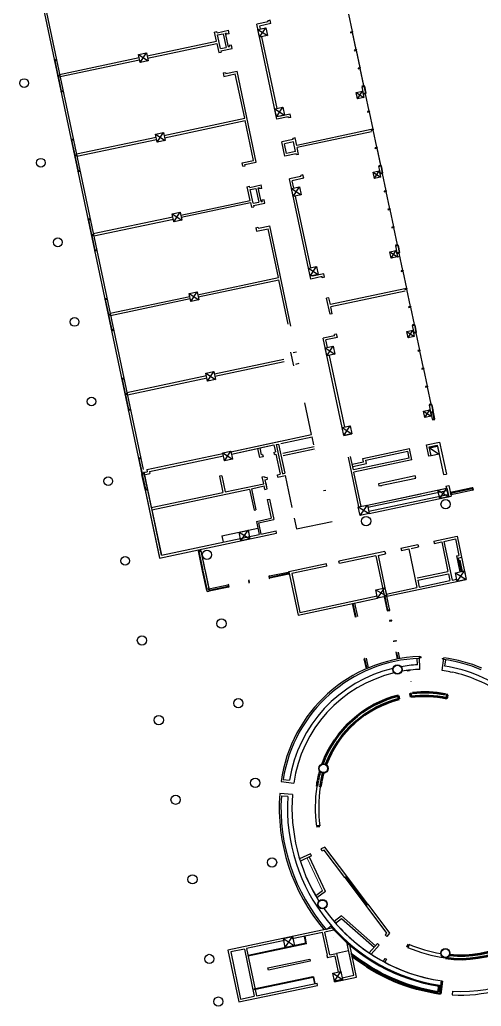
# Model space of a CAD drawing. Header units: millimetres. Extents: x 1316860 to 1485586, y 7456 to 143477.
# Drawn here: x 1321760 to 1361493, y 7456 to 92303 of the extents above; entities that cross this region are included whole.
import ezdxf

# ---------------------------------------------------------------- set-up
doc = ezdxf.new("R2010")
doc.units = ezdxf.units.MM
doc.header["$LTSCALE"] = 1000
doc.layers.get('0').update_dxf_attribs({"linetype": 'CONTINUOUS'})
for name, color, linetype in [('$1$0S-COLS-LINE', 4, 'CONTINUOUS'), ('A-GLAZ', 140, 'CONTINUOUS'), ('A-WALL', 7, 'CONTINUOUS'), ('A—\\M+5C3C5\\M+5B4B0', 135, 'CONTINUOUS'), ('A—\\M+5C7BD\\M+5CCE5', 7, 'CONTINUOUS'), ('E1-RD-1F$0$$1$0S-COLS-LINE', 4, 'CONTINUOUS'), ('E1-RD-1F$0$A-GLAZ', 140, 'CONTINUOUS'), ('E1-RD-1F$0$A-WALL', 7, 'CONTINUOUS'), ('E1-RI-1F$0$A-GLAZ', 140, 'CONTINUOUS'), ('E1-RI-1F$0$A-GLAZ-CWMG', 3, 'CONTINUOUS'), ('E1-RI-1F$0$A-WALL', 7, 'CONTINUOUS'), ('E1-RV-1F$0$$2$A-WALL', 7, 'CONTINUOUS'), ('E1-RV-1F$0$A-WALL', 7, 'CONTINUOUS'), ('E1-RV-1F$0$E-COLS-B1$0$0S-COLS-LINE', 4, 'CONTINUOUS'), ('XRE2$0$0S-COLS-I-P', 8, 'Continuous')]:
    doc.layers.add(name, color=color, linetype=linetype)

msp = doc.modelspace()

# ---------------------------------------------------------------- linework, layer by layer
at = {"layer": '$1$0S-COLS-LINE'}
for centre, radius in [((1354278, 36419, 0), 400), ((1354278, 36419, 0), 365), ((1347901, 27914, 0), 400), ((1347901, 27914, 0), 365), ((1347819, 16230, 0), 400), ((1347819, 16230, 0), 365), ((1358400, 12021, 0), 400), ((1358400, 12021, 0), 365)]:
    msp.add_circle(centre, radius, dxfattribs=at)
at = {"elevation": 0}
for points in [[(1342265, 91475), (1342950, 91620), (1343095, 90935), (1342410, 90790)], [(1331993, 89300), (1332677, 89445), (1332822, 88760), (1332138, 88615)], [(1350725, 86034), (1351263, 86148), (1351377, 85610), (1350839, 85496)], [(1343715, 84626), (1344400, 84771), (1344545, 84087), (1343860, 83942)], [(1333442, 82452), (1334127, 82597), (1334272, 81912), (1333587, 81767)], [(1352175, 79186), (1352713, 79299), (1352827, 78761), (1352289, 78647)], [(1345164, 77778), (1345849, 77923), (1345994, 77238), (1345309, 77093)], [(1334892, 75604), (1335577, 75749), (1335722, 75064), (1335037, 74919)], [(1353625, 72337), (1354163, 72451), (1354277, 71913), (1353739, 71799)], [(1346614, 70930), (1347299, 71075), (1347444, 70390), (1346759, 70245)], [(1336342, 68755), (1337027, 68900), (1337172, 68215), (1336487, 68071)], [(1355074, 65489), (1355612, 65603), (1355726, 65065), (1355188, 64951)], [(1348064, 64082), (1348749, 64227), (1348894, 63542), (1348209, 63397)], [(1337792, 61907), (1338476, 62052), (1338621, 61367), (1337937, 61222)], [(1356524, 58641), (1357062, 58755), (1357176, 58217), (1356638, 58103)], [(1349514, 57233), (1350198, 57378), (1350343, 56694), (1349659, 56549)], [(1339241, 55059), (1339926, 55204), (1340071, 54519), (1339386, 54374)], [(1357040, 55479), (1357725, 55624), (1357870, 54939), (1357185, 54794)], [(1357757, 51849), (1358540, 52015), (1358695, 51281), (1357913, 51115)], [(1350909, 50399), (1351692, 50565), (1351847, 49831), (1351065, 49666)], [(1340637, 48225), (1341420, 48390), (1341575, 47657), (1340792, 47491)], [(1359264, 44732), (1360047, 44897), (1360202, 44164), (1359419, 43998)], [(1352416, 43282), (1353199, 43448), (1353354, 42714), (1352571, 42548)], [(1344456, 13283), (1345239, 13449), (1345405, 12666), (1344622, 12501)], [(1348716, 10301), (1349401, 10446), (1349546, 9761), (1348861, 9616)]]:
    msp.add_lwpolyline(points, close=True, dxfattribs=at)
for centre, radius in [((1322135, 86856, 0), 375), ((1323585, 80007, 0), 375), ((1325035, 73159, 0), 375), ((1326484, 66311, 0), 375), ((1327934, 59463, 0), 375), ((1329384, 52614, 0), 375), ((1358423, 50636, 0), 400), ((1351575, 49186, 0), 400), ((1337879, 46286, 0), 400), ((1330834, 45766, 0), 375), ((1339132, 40368, 0), 400), ((1332283, 38918, 0), 400), ((1354278, 36419, 0), 400), ((1340581, 33519, 0), 400), ((1333733, 32070, 0), 400), ((1347901, 27914, 0), 400), ((1347901, 27914, 0), 365), ((1342031, 26671, 0), 400), ((1335183, 25221, 0), 400), ((1343481, 19823, 0), 400), ((1336632, 18373, 0), 400), ((1347819, 16230, 0), 400), ((1347819, 16230, 0), 365), ((1338082, 11525, 0), 400), ((1358400, 12021, 0), 400), ((1358400, 12021, 0), 365), ((1338859, 7856, 0), 400)]:
    msp.add_circle(centre, radius)
at = {"layer": 'A-GLAZ', "color": 8}
for p, q in [((1356195, 37535, 0), (1356195, 37538, 0)), ((1356195, 37538, 0), (1356304, 37519, 0)), ((1358128, 37379, 0), (1358229, 37348, 0)), ((1350567, 11619, 0), (1350314, 11911, 0)), ((1350598, 11660, 0), (1350567, 11619, 0))]:
    msp.add_line(p, q, dxfattribs=at)
at = {"layer": 'A-GLAZ', "lineweight": 13}
for p, q in [((1356195, 37535, 0), (1356199, 37413, 0)), ((1356199, 37413, 0), (1356306, 37415, 0)), ((1356306, 37415, 0), (1356304, 37516, 0)), ((1358126, 37368, 0), (1358123, 37334, 0)), ((1358123, 37334, 0), (1358226, 37323, 0)), ((1358226, 37323, 0), (1358229, 37348, 0)), ((1348757, 13378, 0), (1348755, 13376, 0)), ((1350642, 11719, 0), (1350272, 12006, 0)), ((1350598, 11660, 0), (1350642, 11719, 0))]:
    msp.add_line(p, q, dxfattribs=at)
at = {"layer": 'A-GLAZ', "lineweight": 13, "elevation": 0, "flags": 128}
for points in [[(1356304, 37516), (1356249, 37525), (1356195, 37535)], [(1358229, 37348), (1358178, 37358), (1358126, 37368)], [(1350282, 11958), (1350334, 11908), (1350387, 11859), (1350440, 11809), (1350492, 11759), (1350545, 11710), (1350598, 11660)]]:
    msp.add_lwpolyline(points, dxfattribs=at)
at = {"layer": 'A-GLAZ', "color": 8, "elevation": 0, "flags": 128}
msp.add_lwpolyline([(1356304, 37516), (1356304, 37517), (1356304, 37519)], dxfattribs=at)
at = {"layer": 'A-GLAZ', "color": 8}
msp.add_polyline3d([(1358128, 37379, 0), (1358127, 37377, 0), (1358127, 37375, 0), (1358127, 37373, 0), (1358127, 37371, 0), (1358126, 37368, 0)], dxfattribs=at)
at = {"layer": 'A-WALL'}
for p, q in [((1345078, 63699), (1345327, 62525)), ((1345588, 63705), (1345295, 63642)), ((1345795, 62726), (1345502, 62664)), ((1344410, 55029), (1347100, 55598)), ((1344451, 54833), (1347141, 55402)), ((1348103, 51824), (1347908, 51783)), ((1355125, 36303, 0), (1355121, 36337, 0)), ((1355125, 36303, 0), (1355324, 36329, 0)), ((1355324, 36329, 0), (1355319, 36363, 0)), ((1355452, 35367, 0), (1355451, 35378, 0)), ((1355381, 34389, 0), (1355579, 34416, 0)), ((1355385, 34355, 0), (1355381, 34389, 0)), ((1355584, 34379, 0), (1355579, 34416, 0)), ((1358400, 34268, 0), (1358408, 34305, 0)), ((1358604, 34263, 0), (1358408, 34305, 0)), ((1358596, 34229, 0), (1358604, 34263, 0)), ((1347825, 17376, 0), (1347249, 16944, 0)), ((1348075, 17313, 0), (1347351, 16771, 0))]:
    msp.add_line(p, q, dxfattribs=at)
at = {"layer": 'A-WALL', "lineweight": 53}
for p, q in [((1354437, 33869, 0), (1354365, 34160, 0)), ((1355385, 34355, 0), (1355425, 34057, 0)), ((1358534, 33935, 0), (1358596, 34229, 0)), ((1347294, 22949, 0), (1347592, 22982, 0)), ((1355137, 12525, 0), (1355251, 12802, 0))]:
    msp.add_line(p, q, dxfattribs=at)
at = {"layer": 'A-WALL', "lineweight": 13}
for p, q in [((1347825, 17376, 0), (1346511, 20208, 0)), ((1352559, 12846, 0), (1351856, 12038, 0)), ((1352559, 12846, 0), (1352710, 12715, 0)), ((1352710, 12715, 0), (1352024, 11926, 0))]:
    msp.add_line(p, q, dxfattribs=at)
at = {"layer": 'A-WALL', "lineweight": 53}
for centre, radius, start, end in [((1356628, 25045, 0), 9392, 103.94582, 159.68701), ((1356628, 25045, 0), 9092, 77.90194, 97.60323), ((1356628, 25045, 0), 9392, 79.12213, 96.38304), ((1356628, 25045, 0), 9092, 103.94582, 159.36729), ((1356628, 25045, 0), 9392, 163.92124, 171.97988), ((1356628, 25045, 0), 9092, 164.24096, 171.98068), ((1359737, 20912, 0), 9392, 261.93122, 329.96527), ((1359737, 20912, 0), 9092, 263.90115, 329.96527)]:
    msp.add_arc(centre, radius, start, end, dxfattribs=at)
at = {"layer": 'A-WALL'}
for radius, start, end in [(13038, 171.92483, 186.93637), (12738, 171.92411, 186.95282), (16138, 175.64466, 220.58299), (12738, 246.95828, 259.89666), (13038, 246.97472, 261.98626)]:
    msp.add_arc((1360237, 24524, 0), radius, start, end, dxfattribs=at)
at = {"layer": 'A-WALL', "lineweight": 40}
msp.add_arc((1360236, 24524, 0), 16150, 232.12083, 261.98144, dxfattribs=at)
at = {"layer": 'A—\\M+5C3C5\\M+5B4B0', "color": 252, "linetype": 'Continuous'}
for p, q in [((1323768, 93385), (1333796, 46018)), ((1324927, 88878), (1324731, 88836)), ((1324731, 88836), (1324744, 88777)), ((1324744, 88777), (1324939, 88819)), ((1324798, 88789), (1324774, 88784)), ((1324774, 88784), (1325045, 87502)), ((1325070, 87507), (1324798, 88789)), ((1325045, 87502), (1325070, 87507)), ((1325082, 87449), (1325057, 87443)), ((1325057, 87443), (1325329, 86162)), ((1325354, 86167), (1325082, 87449)), ((1325329, 86162), (1325354, 86167)), ((1326377, 82029), (1326181, 81988)), ((1326181, 81988), (1326193, 81929)), ((1326193, 81929), (1326389, 81971)), ((1326248, 81941), (1326223, 81936)), ((1326223, 81936), (1326495, 80654)), ((1326519, 80659), (1326248, 81941)), ((1326389, 81971), (1326377, 82029)), ((1326495, 80654), (1326519, 80659)), ((1326532, 80600), (1326507, 80595)), ((1326507, 80595), (1326778, 79314)), ((1326803, 79319), (1326532, 80600)), ((1326778, 79314), (1326803, 79319)), ((1327826, 75181), (1327631, 75140)), ((1327631, 75140), (1327643, 75081)), ((1327643, 75081), (1327839, 75122)), ((1327698, 75093), (1327673, 75087)), ((1327673, 75087), (1327944, 73806)), ((1327969, 73811), (1327698, 75093)), ((1327839, 75122), (1327826, 75181)), ((1327944, 73806), (1327969, 73811)), ((1327982, 73752), (1327957, 73747)), ((1327957, 73747), (1328228, 72465)), ((1328253, 72471), (1327982, 73752)), ((1328228, 72465), (1328253, 72471)), ((1329276, 68333), (1329080, 68291)), ((1329080, 68291), (1329093, 68233)), ((1329093, 68233), (1329289, 68274)), ((1329148, 68244), (1329123, 68239)), ((1329123, 68239), (1329394, 66957)), ((1329419, 66963), (1329148, 68244)), ((1329289, 68274), (1329276, 68333)), ((1329394, 66957), (1329419, 66963)), ((1329431, 66904), (1329407, 66899)), ((1329407, 66899), (1329678, 65617)), ((1329703, 65622), (1329431, 66904)), ((1329678, 65617), (1329703, 65622)), ((1355875, 65439), (1355899, 65444)), ((1330726, 61485), (1330530, 61443)), ((1330530, 61443), (1330543, 61385)), ((1330543, 61385), (1330738, 61426)), ((1330597, 61396), (1330573, 61391)), ((1330573, 61391), (1330844, 60109)), ((1330869, 60114), (1330597, 61396)), ((1330738, 61426), (1330726, 61485)), ((1330844, 60109), (1330869, 60114)), ((1330881, 60056), (1330856, 60051)), ((1330856, 60051), (1331128, 58769)), ((1331152, 58774), (1330881, 60056)), ((1331128, 58769), (1331152, 58774)), ((1332176, 54636), (1331980, 54595)), ((1331980, 54595), (1332175, 54636)), ((1331980, 54595), (1331992, 54536)), ((1331992, 54536), (1332188, 54578)), ((1332047, 54548), (1332022, 54543)), ((1332022, 54543), (1332294, 53261)), ((1332318, 53266), (1332047, 54548)), ((1332188, 54578), (1332176, 54636)), ((1332249, 53323), (1333799, 46003)), ((1332249, 53323), (1333799, 46003)), ((1332547, 51914), (1332276, 53196)), ((1332294, 53261), (1332318, 53266)), ((1332306, 53202), (1332577, 51921)), ((1332602, 51926), (1332331, 53208)), ((1332433, 53422), (1333950, 46255)), ((1332560, 51856), (1332755, 51897)), ((1332577, 51921), (1332602, 51926))]:
    msp.add_line(p, q, dxfattribs=at)
at = {"layer": 'A—\\M+5C3C5\\M+5B4B0'}
for p, q in [((1350060, 92768), (1350376, 91277)), ((1350401, 91282), (1350085, 92773)), ((1350376, 91277), (1350401, 91282)), ((1350413, 91223), (1350388, 91218)), ((1350388, 91218), (1350704, 89727)), ((1350729, 89732), (1350413, 91223)), ((1350704, 89727), (1350729, 89732)), ((1350741, 89674), (1350716, 89668)), ((1350716, 89668), (1351032, 88177)), ((1351057, 88183), (1350741, 89674)), ((1351032, 88177), (1351057, 88183)), ((1351069, 88124), (1351044, 88119)), ((1351044, 88119), (1351360, 86628)), ((1351385, 86633), (1351069, 88124)), ((1351360, 86628), (1351385, 86633)), ((1351425, 86580), (1351400, 86575)), ((1351400, 86575), (1351525, 85984)), ((1351550, 85989), (1351425, 86580)), ((1351427, 86581), (1351552, 85990)), ((1351357, 85948), (1351232, 86539)), ((1351535, 85925), (1351510, 85919)), ((1351510, 85919), (1351826, 84428)), ((1351525, 85984), (1351550, 85989)), ((1351851, 84434), (1351535, 85925)), ((1351826, 84428), (1351851, 84434)), ((1351863, 84375), (1351838, 84370)), ((1351838, 84370), (1352154, 82879)), ((1352179, 82884), (1351863, 84375)), ((1352154, 82879), (1352179, 82884)), ((1352191, 82825), (1352166, 82820)), ((1352166, 82820), (1352482, 81329)), ((1352507, 81334), (1352191, 82825)), ((1352482, 81329), (1352507, 81334)), ((1352519, 81276), (1352494, 81270)), ((1352494, 81270), (1352810, 79779)), ((1352835, 79785), (1352519, 81276)), ((1352810, 79779), (1352835, 79785)), ((1352806, 79100), (1352681, 79691)), ((1352875, 79732), (1352850, 79727)), ((1352850, 79727), (1352975, 79136)), ((1353000, 79141), (1352875, 79732)), ((1352877, 79732), (1353002, 79141)), ((1352985, 79076), (1352960, 79071)), ((1352960, 79071), (1353275, 77580)), ((1352975, 79136), (1353000, 79141)), ((1353300, 77585), (1352985, 79076)), ((1353275, 77580), (1353300, 77585)), ((1353313, 77527), (1353288, 77521)), ((1353288, 77521), (1353603, 76031)), ((1353628, 76036), (1353313, 77527)), ((1353603, 76031), (1353628, 76036)), ((1353641, 75977), (1353616, 75972)), ((1353616, 75972), (1353931, 74481)), ((1353956, 74486), (1353641, 75977)), ((1353931, 74481), (1353956, 74486)), ((1353969, 74427), (1353944, 74422)), ((1353944, 74422), (1354260, 72931)), ((1354284, 72936), (1353969, 74427)), ((1354256, 72252), (1354131, 72843)), ((1354260, 72931), (1354284, 72936)), ((1354324, 72884), (1354300, 72878)), ((1354300, 72878), (1354425, 72287)), ((1354449, 72293), (1354324, 72884)), ((1354327, 72884), (1354452, 72293)), ((1354434, 72228), (1354409, 72223)), ((1354409, 72223), (1354725, 70732)), ((1354425, 72287), (1354449, 72293)), ((1354750, 70737), (1354434, 72228)), ((1354277, 71913), (1354521, 71965)), ((1354277, 71913), (1354521, 71965)), ((1354725, 70732), (1354750, 70737)), ((1354762, 70678), (1354738, 70673)), ((1354738, 70673), (1355053, 69182)), ((1355078, 69188), (1354762, 70678)), ((1355053, 69182), (1355078, 69188)), ((1355090, 69129), (1355066, 69124)), ((1355066, 69124), (1355381, 67633)), ((1355406, 67638), (1355090, 69129)), ((1355381, 67633), (1355406, 67638)), ((1355418, 67579), (1355394, 67574)), ((1355394, 67574), (1355709, 66083)), ((1355734, 66088), (1355418, 67579)), ((1355706, 65404), (1355581, 65994)), ((1355709, 66083), (1355734, 66088)), ((1355774, 66035), (1355750, 66030)), ((1355750, 66030), (1355875, 65439)), ((1355899, 65444), (1355774, 66035)), ((1355776, 66036), (1355902, 65445)), ((1355884, 65380), (1355859, 65375)), ((1355859, 65375), (1356175, 63884)), ((1356200, 63889), (1355884, 65380)), ((1356175, 63884), (1356200, 63889)), ((1356212, 63830), (1356187, 63825)), ((1356187, 63825), (1356503, 62334)), ((1356528, 62339), (1356212, 63830)), ((1356503, 62334), (1356528, 62339)), ((1356540, 62281), (1356515, 62275)), ((1356515, 62275), (1356831, 60784)), ((1356856, 60790), (1356540, 62281)), ((1356831, 60784), (1356856, 60790)), ((1356868, 60731), (1356843, 60726)), ((1356843, 60726), (1357159, 59235)), ((1357184, 59240), (1356868, 60731)), ((1357156, 58555), (1357030, 59146)), ((1357159, 59235), (1357184, 59240)), ((1357224, 59187), (1357199, 59182)), ((1357199, 59182), (1357324, 58591)), ((1357349, 58596), (1357224, 59187)), ((1357226, 59188), (1357351, 58597)), ((1357324, 58591), (1357349, 58596)), ((1357285, 57945), (1357168, 58497)), ((1357334, 58532), (1357309, 58526)), ((1357309, 58526), (1357426, 57975)), ((1357451, 57980), (1357334, 58532)), ((1357364, 58538), (1357480, 57986)), ((1359394, 51762), (1358961, 51670)), ((1360728, 52013), (1358967, 51640)), ((1358972, 51615), (1360733, 51988)), ((1360722, 52043), (1359394, 51762)), ((1360763, 51847), (1359436, 51566)), ((1360733, 51988), (1360728, 52013)), ((1358882, 51653), (1358824, 51641)), ((1358824, 51641), (1358865, 51445)), ((1358865, 51445), (1358924, 51458)), ((1358902, 51657), (1358873, 51651)), ((1358961, 51670), (1358882, 51653)), ((1358924, 51458), (1358882, 51653)), ((1359002, 51474), (1358924, 51458)), ((1358967, 51640), (1358972, 51615)), ((1359436, 51566), (1359002, 51474)), ((1337340, 46658), (1337144, 46616)), ((1337504, 44917), (1337144, 46616)), ((1337144, 46616), (1337157, 46558)), ((1337157, 46558), (1337352, 46599)), ((1337211, 46574), (1337186, 46568)), ((1337186, 46568), (1337524, 44972)), ((1337548, 44977), (1337211, 46574)), ((1337340, 46658), (1338039, 43356)), ((1337340, 46658), (1338039, 43356)), ((1337352, 46599), (1337340, 46658)), ((1337351, 46603), (1337700, 44958)), ((1337864, 43217), (1337506, 44907)), ((1337536, 44913), (1337873, 43321)), ((1337898, 43327), (1337561, 44919)), ((1337712, 44900), (1338060, 43259)), ((1343263, 44462), (1344877, 44804)), ((1344907, 44663), (1343293, 44321)), ((1343293, 44321), (1343298, 44296)), ((1343298, 44296), (1344912, 44638)), ((1344919, 44608), (1343305, 44266)), ((1344907, 44663), (1344770, 44634)), ((1344775, 44609), (1344912, 44638)), ((1344912, 44638), (1344907, 44663)), ((1338039, 43356), (1339682, 43704)), ((1339712, 43563), (1338069, 43215)), ((1338074, 43190), (1339718, 43538)), ((1338069, 43215), (1338074, 43190)), ((1353414, 41457), (1353158, 42673)), ((1353188, 42679), (1353432, 41517)), ((1353457, 41523), (1353213, 42684)), ((1353611, 41494), (1353354, 42714)), ((1350663, 40931), (1350419, 42093)), ((1350449, 42099), (1350693, 40938)), ((1350718, 40943), (1350473, 42104)), ((1350859, 40973), (1350615, 42134)), ((1353593, 41577), (1353598, 41552)), ((1350693, 40938), (1350718, 40943)), ((1353797, 40609), (1353785, 40668)), ((1353959, 38866), (1354155, 38907)), ((1353972, 38808), (1353959, 38866)), ((1354156, 38915), (1354168, 38856)), ((1351607, 36483), (1351417, 37350)), ((1351472, 37361), (1351447, 37356)), ((1351447, 37356), (1351628, 36493)), ((1351652, 36503), (1351472, 37361)), ((1351787, 36561), (1351613, 37391)), ((1354286, 37316), (1354156, 37933)), ((1354198, 37881), (1354315, 37321)), ((1354340, 37326), (1354222, 37886)), ((1354482, 37351), (1354364, 37916)), ((1349759, 18518, 0), (1351563, 16121, 0)), ((1349812, 18558, 0), (1351616, 16161, 0)), ((1351669, 16201, 0), (1349866, 18599, 0)), ((1351722, 16241, 0), (1349919, 18639, 0))]:
    msp.add_line(p, q, dxfattribs=at)
at = {"layer": 'A—\\M+5C3C5\\M+5B4B0', "extrusion": (0, 0, -1)}
for p, q in [((1350431, 91288), (1350235, 91247)), ((1350235, 91247), (1350247, 91188)), ((1350247, 91188), (1350443, 91230)), ((1350443, 91230), (1350431, 91288)), ((1350759, 89739), (1350563, 89697)), ((1350563, 89697), (1350575, 89638)), ((1350575, 89638), (1350771, 89680)), ((1350771, 89680), (1350759, 89739)), ((1351087, 88189), (1350891, 88147)), ((1350891, 88147), (1350904, 88089)), ((1350904, 88089), (1351099, 88130)), ((1351099, 88130), (1351087, 88189)), ((1351415, 86639), (1351219, 86598)), ((1351219, 86598), (1351232, 86539)), ((1351232, 86539), (1351427, 86581)), ((1351427, 86581), (1351415, 86639)), ((1351552, 85990), (1351357, 85948)), ((1351357, 85948), (1351369, 85890)), ((1351369, 85890), (1351565, 85931)), ((1351565, 85931), (1351552, 85990)), ((1351880, 84440), (1351685, 84399)), ((1351685, 84399), (1351697, 84340)), ((1351697, 84340), (1351893, 84381)), ((1351893, 84381), (1351880, 84440)), ((1352208, 82890), (1352013, 82849)), ((1352013, 82849), (1352025, 82790)), ((1352025, 82790), (1352221, 82832)), ((1352221, 82832), (1352208, 82890)), ((1352537, 81341), (1352341, 81299)), ((1352341, 81299), (1352353, 81241)), ((1352353, 81241), (1352549, 81282)), ((1352549, 81282), (1352537, 81341)), ((1352865, 79791), (1352669, 79750)), ((1352877, 79732), (1352865, 79791)), ((1352669, 79750), (1352681, 79691)), ((1352681, 79691), (1352877, 79732)), ((1353002, 79141), (1352806, 79100)), ((1352806, 79100), (1352819, 79041)), ((1352819, 79041), (1353014, 79083)), ((1353014, 79083), (1353002, 79141)), ((1353330, 77592), (1353134, 77550)), ((1353134, 77550), (1353147, 77492)), ((1353147, 77492), (1353343, 77533)), ((1353343, 77533), (1353330, 77592)), ((1353658, 76042), (1353463, 76001)), ((1353463, 76001), (1353475, 75942)), ((1353475, 75942), (1353671, 75983)), ((1353671, 75983), (1353658, 76042)), ((1353986, 74492), (1353791, 74451)), ((1353791, 74451), (1353803, 74392)), ((1353803, 74392), (1353999, 74434)), ((1353999, 74434), (1353986, 74492)), ((1354314, 72943), (1354119, 72901)), ((1354119, 72901), (1354131, 72843)), ((1354131, 72843), (1354327, 72884)), ((1354452, 72293), (1354256, 72252)), ((1354256, 72252), (1354269, 72193)), ((1354269, 72193), (1354464, 72234)), ((1354327, 72884), (1354314, 72943)), ((1354464, 72234), (1354452, 72293)), ((1354780, 70744), (1354584, 70702)), ((1354584, 70702), (1354597, 70643)), ((1354597, 70643), (1354792, 70685)), ((1354792, 70685), (1354780, 70744)), ((1355108, 69194), (1354912, 69152)), ((1354912, 69152), (1354925, 69094)), ((1354925, 69094), (1355120, 69135)), ((1355120, 69135), (1355108, 69194)), ((1355436, 67644), (1355240, 67603)), ((1355240, 67603), (1355253, 67544)), ((1355253, 67544), (1355448, 67586)), ((1355448, 67586), (1355436, 67644)), ((1355764, 66095), (1355568, 66053)), ((1355568, 66053), (1355581, 65994)), ((1355581, 65994), (1355776, 66036)), ((1355902, 65445), (1355706, 65404)), ((1355706, 65404), (1355718, 65345)), ((1355718, 65345), (1355914, 65386)), ((1355776, 66036), (1355764, 66095)), ((1355914, 65386), (1355902, 65445)), ((1356230, 63895), (1356034, 63854)), ((1356034, 63854), (1356046, 63795)), ((1356046, 63795), (1356242, 63837)), ((1356242, 63837), (1356230, 63895)), ((1356558, 62346), (1356362, 62304)), ((1356362, 62304), (1356374, 62246)), ((1356374, 62246), (1356570, 62287)), ((1356570, 62287), (1356558, 62346)), ((1356886, 60796), (1356690, 60755)), ((1356690, 60755), (1356702, 60696)), ((1356702, 60696), (1356898, 60737)), ((1356898, 60737), (1356886, 60796)), ((1357214, 59246), (1357018, 59205)), ((1357018, 59205), (1357030, 59146)), ((1357030, 59146), (1357226, 59188)), ((1357351, 58597), (1357156, 58555)), ((1357156, 58555), (1357168, 58497)), ((1357226, 59188), (1357214, 59246)), ((1357364, 58538), (1357351, 58597)), ((1357168, 58497), (1357364, 58538)), ((1357480, 57986), (1357285, 57945)), ((1357285, 57945), (1357297, 57886)), ((1357297, 57886), (1357493, 57928)), ((1357493, 57928), (1357480, 57986)), ((1360780, 52055), (1360722, 52043)), ((1360722, 52043), (1360763, 51847)), ((1360763, 51847), (1360822, 51859)), ((1360822, 51859), (1360780, 52055)), ((1343263, 44462), (1343204, 44450)), ((1343204, 44450), (1343246, 44254)), ((1343246, 44254), (1343305, 44266)), ((1343305, 44266), (1343263, 44462)), ((1344936, 44816), (1344877, 44804)), ((1344877, 44804), (1344919, 44608)), ((1344919, 44608), (1344977, 44621)), ((1344977, 44621), (1344936, 44816)), ((1338039, 43356), (1337843, 43315)), ((1337843, 43315), (1337885, 43119)), ((1338081, 43161), (1338039, 43356)), ((1339741, 43717), (1339682, 43704)), ((1339682, 43704), (1339724, 43508)), ((1339724, 43508), (1339783, 43521)), ((1339783, 43521), (1339741, 43717)), ((1341502, 44089), (1341443, 44077)), ((1341443, 44077), (1341485, 43881)), ((1341485, 43881), (1341544, 43894)), ((1341544, 43894), (1341502, 44089)), ((1337885, 43119), (1338081, 43161)), ((1353598, 41552), (1353403, 41511)), ((1353403, 41511), (1353415, 41452)), ((1353415, 41452), (1353611, 41494)), ((1353611, 41494), (1353598, 41552)), ((1353786, 40668), (1353591, 40627)), ((1353591, 40627), (1353603, 40568)), ((1353603, 40568), (1353799, 40609)), ((1353799, 40609), (1353786, 40668)), ((1353962, 38874), (1354157, 38915)), ((1353974, 38815), (1353962, 38874)), ((1354170, 38856), (1353974, 38815)), ((1354157, 38915), (1354170, 38856))]:
    msp.add_line(p, q, dxfattribs=at)
at = {"layer": 'A—\\M+5C3C5\\M+5B4B0', "color": 252, "linetype": 'Continuous', "extrusion": (0, 0, -1)}
for p, q in [((1325211, 87537), (1325015, 87496)), ((1325015, 87496), (1325027, 87437)), ((1325027, 87437), (1325223, 87479)), ((1325494, 86197), (1325299, 86156)), ((1325299, 86156), (1325311, 86097)), ((1325311, 86097), (1325507, 86138)), ((1325507, 86138), (1325494, 86197)), ((1326660, 80689), (1326465, 80648)), ((1326465, 80648), (1326477, 80589)), ((1326477, 80589), (1326673, 80630)), ((1326673, 80630), (1326660, 80689)), ((1326944, 79349), (1326748, 79307)), ((1326748, 79307), (1326761, 79249)), ((1326761, 79249), (1326957, 79290)), ((1326957, 79290), (1326944, 79349)), ((1328110, 73841), (1327914, 73799)), ((1328123, 73782), (1328110, 73841)), ((1327914, 73799), (1327927, 73741)), ((1327927, 73741), (1328123, 73782)), ((1328394, 72500), (1328198, 72459)), ((1328198, 72459), (1328211, 72400)), ((1328211, 72400), (1328406, 72442)), ((1328406, 72442), (1328394, 72500)), ((1354207, 72241), (1354220, 72183)), ((1329560, 66993), (1329364, 66951)), ((1329364, 66951), (1329377, 66892)), ((1329377, 66892), (1329572, 66934)), ((1329572, 66934), (1329560, 66993)), ((1329844, 65652), (1329648, 65611)), ((1329648, 65611), (1329660, 65552)), ((1329660, 65552), (1329856, 65594)), ((1329856, 65594), (1329844, 65652)), ((1331010, 60144), (1330814, 60103)), ((1330814, 60103), (1330826, 60044)), ((1330826, 60044), (1331022, 60086)), ((1331022, 60086), (1331010, 60144)), ((1331293, 58804), (1331098, 58763)), ((1331098, 58763), (1331110, 58704)), ((1331110, 58704), (1331306, 58745)), ((1331306, 58745), (1331293, 58804)), ((1332459, 53296), (1332264, 53255)), ((1332264, 53255), (1332276, 53196)), ((1332276, 53196), (1332472, 53237)), ((1332472, 53237), (1332459, 53296)), ((1332743, 51956), (1332547, 51914)), ((1332547, 51914), (1332560, 51856)), ((1332560, 51856), (1332755, 51897)), ((1332755, 51897), (1332743, 51956))]:
    msp.add_line(p, q, dxfattribs=at)
at = {"layer": 'A—\\M+5C7BD\\M+5CCE5'}
for p, q in [((1323985, 93329), (1332391, 53617)), ((1343150, 92122), (1342172, 91915)), ((1343901, 83746), (1342172, 91915)), ((1343387, 91968), (1342409, 91761)), ((1342409, 91761), (1342460, 91516)), ((1343325, 92261), (1343129, 92220)), ((1343150, 92122), (1343129, 92220)), ((1343387, 91968), (1343325, 92261)), ((1338531, 91246), (1338727, 91288)), ((1338697, 90464), (1338531, 91246)), ((1338748, 91190), (1338727, 91288)), ((1338748, 91190), (1339726, 91397)), ((1338789, 90994), (1339278, 91098)), ((1339038, 89820), (1338789, 90994)), ((1339474, 91139), (1339572, 91160)), ((1339722, 89965), (1339474, 91139)), ((1339788, 91104), (1339726, 91397)), ((1343910, 84668), (1342605, 90831)), ((1332729, 89200), (1338697, 90464)), ((1332771, 89005), (1338738, 90268)), ((1338738, 90268), (1338904, 89485)), ((1339722, 89965), (1339820, 89986)), ((1340057, 89832), (1339995, 90125)), ((1338904, 89485), (1339100, 89527)), ((1339038, 89820), (1339527, 89924)), ((1339079, 89625), (1340057, 89832)), ((1339079, 89625), (1339100, 89527)), ((1325196, 87606), (1332044, 89055)), ((1325238, 87410), (1332086, 88860)), ((1339277, 87724), (1339473, 87766)), ((1339277, 87724), (1339339, 87431)), ((1339339, 87431), (1340317, 87638)), ((1339473, 87766), (1339493, 87668)), ((1339493, 87668), (1340472, 87875)), ((1339827, 87534), (1340317, 87638)), ((1341125, 83823), (1340317, 87638)), ((1342128, 80049), (1340472, 87875)), ((1345034, 84190), (1344055, 83983)), ((1345096, 83897), (1345034, 84190)), ((1334179, 82352), (1341126, 83823)), ((1334220, 82157), (1341167, 83627)), ((1341891, 80203), (1341166, 83627)), ((1344879, 83953), (1343901, 83746)), ((1344900, 83855), (1344879, 83953)), ((1345096, 83897), (1344900, 83855)), ((1352011, 82856), (1345603, 81500)), ((1352053, 82661), (1345645, 81304)), ((1326646, 80758), (1333494, 82207)), ((1326687, 80562), (1333536, 82012)), ((1345294, 81996), (1344315, 81789)), ((1344574, 80566), (1344315, 81789)), ((1345335, 81801), (1344552, 81635)), ((1344728, 80803), (1344552, 81635)), ((1345469, 82136), (1345273, 82094)), ((1345294, 81996), (1345273, 82094)), ((1345511, 80969), (1345335, 81801)), ((1345603, 81500), (1345469, 82136)), ((1345553, 80773), (1344574, 80566)), ((1345511, 80969), (1344728, 80803)), ((1345573, 80676), (1345553, 80773)), ((1345769, 80717), (1345573, 80676)), ((1345769, 80717), (1345645, 81304)), ((1340913, 79996), (1341891, 80203)), ((1340975, 79702), (1340913, 79996)), ((1341150, 79842), (1342128, 80049)), ((1341171, 79744), (1341150, 79842)), ((1340975, 79702), (1341171, 79744)), ((1346142, 78956), (1345946, 78915)), ((1345967, 78817), (1345946, 78915)), ((1346204, 78663), (1346142, 78956)), ((1341564, 77885), (1342543, 78092)), ((1342605, 77798), (1342543, 78092)), ((1345967, 78817), (1344988, 78610)), ((1346811, 70001), (1344988, 78610)), ((1346204, 78663), (1345225, 78455)), ((1345360, 77819), (1345225, 78455)), ((1341348, 77941), (1341544, 77983)), ((1341596, 76767), (1341348, 77941)), ((1341564, 77885), (1341544, 77983)), ((1341606, 77689), (1342095, 77793)), ((1341854, 76515), (1341606, 77689)), ((1342291, 77834), (1342388, 77855)), ((1342539, 76660), (1342291, 77834)), ((1335629, 75504), (1341596, 76767)), ((1335670, 75308), (1341638, 76572)), ((1341638, 76572), (1341721, 76180)), ((1341854, 76515), (1342343, 76619)), ((1341896, 76320), (1342874, 76527)), ((1342539, 76660), (1342637, 76681)), ((1342874, 76527), (1342812, 76820)), ((1346809, 70971), (1345505, 77135)), ((1341721, 76180), (1341916, 76222)), ((1341896, 76320), (1341916, 76222)), ((1328096, 73909), (1334944, 75359)), ((1328137, 73714), (1334985, 75163)), ((1342094, 74419), (1342289, 74461)), ((1342094, 74419), (1342156, 74126)), ((1342156, 74126), (1343134, 74333)), ((1342289, 74461), (1342310, 74363)), ((1342310, 74363), (1343288, 74570)), ((1344024, 70126), (1343134, 74333)), ((1345111, 65961), (1343288, 74570)), ((1347943, 70445), (1346965, 70238)), ((1348006, 70151), (1347943, 70445)), ((1337078, 68656), (1344024, 70126)), ((1337120, 68460), (1344066, 69931)), ((1344874, 66115), (1344066, 69931)), ((1347789, 70208), (1346811, 70001)), ((1346965, 70238), (1346954, 70286)), ((1347810, 70110), (1347789, 70208)), ((1348006, 70151), (1347810, 70110)), ((1354911, 69160), (1348503, 67803)), ((1354952, 68964), (1348544, 67608)), ((1329545, 67061), (1336394, 68511)), ((1329587, 66865), (1336435, 68315)), ((1348378, 68390), (1348183, 68349)), ((1348473, 66979), (1348183, 68349)), ((1348503, 67803), (1348378, 68390)), ((1348668, 67021), (1348544, 67608)), ((1348668, 67021), (1348473, 66979)), ((1348866, 65120), (1347888, 64913)), ((1349514, 57231), (1347888, 64913)), ((1349103, 64966), (1348125, 64759)), ((1348259, 64123), (1348125, 64759)), ((1349041, 65260), (1348845, 65218)), ((1348866, 65120), (1348845, 65218)), ((1349103, 64966), (1349041, 65260)), ((1344496, 63071), (1338528, 61808)), ((1344537, 62875), (1338570, 61612)), ((1337843, 61663), (1330995, 60213)), ((1337885, 61467), (1331037, 60017)), ((1346884, 56619), (1346303, 59365)), ((1339938, 55149), (1346884, 56619)), ((1339938, 55149), (1344193, 56050)), ((1344235, 55854), (1346925, 56423)), ((1347069, 55744), (1346925, 56423)), ((1349659, 56549), (1350343, 56694)), ((1339980, 54953), (1343648, 55729)), ((1339980, 54953), (1342230, 55429)), ((1342230, 55429), (1342396, 54647)), ((1342230, 55429), (1342396, 54647)), ((1342426, 55471), (1343648, 55729)), ((1342426, 55471), (1343648, 55729)), ((1342426, 55471), (1342550, 54884)), ((1342426, 55471), (1342550, 54884)), ((1343648, 55729), (1343772, 55142)), ((1343648, 55729), (1343772, 55142)), ((1343844, 55771), (1344039, 55812)), ((1343844, 55771), (1344377, 53252)), ((1343844, 55771), (1344377, 53252)), ((1344039, 55812), (1344572, 53293)), ((1344039, 55812), (1344572, 53293)), ((1347180, 55219), (1347180, 55219)), ((1351304, 54571), (1355315, 55421)), ((1354623, 55070), (1355161, 55184)), ((1355285, 54597), (1355161, 55184)), ((1355522, 54442), (1355315, 55421)), ((1356782, 55731), (1357907, 55969)), ((1356989, 54753), (1356782, 55731)), ((1357019, 55577), (1357704, 55722)), ((1357185, 54794), (1357019, 55577)), ((1357704, 55722), (1358243, 53178)), ((1357907, 55969), (1358487, 53230)), ((1332698, 53616), (1339253, 55004)), ((1332698, 53616), (1339253, 55004)), ((1332935, 53461), (1339294, 54808)), ((1332935, 53461), (1339294, 54808)), ((1342713, 54714), (1342396, 54647)), ((1342713, 54714), (1342396, 54647)), ((1342672, 54909), (1342550, 54884)), ((1342672, 54909), (1342550, 54884)), ((1342672, 54909), (1342713, 54714)), ((1342672, 54909), (1342713, 54714)), ((1343650, 55117), (1343772, 55142)), ((1343650, 55117), (1343772, 55142)), ((1343692, 54921), (1343650, 55117)), ((1343692, 54921), (1343650, 55117)), ((1343692, 54921), (1343814, 54947)), ((1343692, 54921), (1343814, 54947)), ((1343772, 55142), (1343772, 55142)), ((1343772, 55142), (1343772, 55142)), ((1343814, 54947), (1344181, 53210)), ((1343814, 54947), (1344181, 53210)), ((1350958, 50410), (1350052, 54690)), ((1350491, 53582), (1350248, 54731)), ((1354747, 54483), (1350491, 53582)), ((1355522, 54442), (1350533, 53386)), ((1351366, 54278), (1351304, 54571)), ((1351541, 54417), (1354623, 55070)), ((1351603, 54124), (1351541, 54417)), ((1355285, 54597), (1354747, 54483)), ((1357185, 54794), (1356989, 54753)), ((1357185, 54794), (1357144, 54990)), ((1332698, 53616), (1332738, 53427)), ((1332698, 53616), (1332738, 53427)), ((1332935, 53461), (1332975, 53272)), ((1332935, 53461), (1332975, 53272)), ((1350388, 54071), (1351366, 54278)), ((1350388, 54071), (1350388, 54071)), ((1350429, 53875), (1351603, 54124)), ((1332249, 53323), (1332738, 53427)), ((1332249, 53323), (1332738, 53427)), ((1332486, 53169), (1332975, 53272)), ((1332486, 53169), (1332975, 53272)), ((1332486, 53169), (1333083, 50349)), ((1332486, 53169), (1333083, 50349)), ((1339149, 53080), (1338953, 53039)), ((1339149, 53080), (1338953, 53039)), ((1338953, 53039), (1339246, 51654)), ((1338953, 53039), (1339246, 51654)), ((1339149, 53080), (1339442, 51696)), ((1339149, 53080), (1339442, 51696)), ((1342644, 52987), (1342840, 53028)), ((1342644, 52987), (1342840, 53028)), ((1342769, 52400), (1342644, 52987)), ((1342769, 52400), (1342644, 52987)), ((1342840, 53028), (1342861, 52931)), ((1342840, 53028), (1342861, 52931)), ((1342861, 52931), (1343057, 52972)), ((1342861, 52931), (1343057, 52972)), ((1342902, 52735), (1343098, 52776)), ((1342902, 52735), (1343098, 52776)), ((1343068, 51952), (1342902, 52735)), ((1343098, 52776), (1343057, 52972)), ((1343098, 52776), (1343057, 52972)), ((1343937, 53159), (1344181, 53210)), ((1343937, 53159), (1344181, 53210)), ((1343979, 52963), (1343937, 53159)), ((1343979, 52963), (1343937, 53159)), ((1343979, 52963), (1344614, 53097)), ((1343979, 52963), (1344614, 53097)), ((1344377, 53252), (1344572, 53293)), ((1344377, 53252), (1344572, 53293)), ((1344614, 53097), (1345195, 50354)), ((1351154, 50451), (1350533, 53386)), ((1355812, 53073), (1352632, 52399)), ((1352674, 52204), (1355853, 52877)), ((1355853, 52877), (1355812, 53073)), ((1358243, 53178), (1358487, 53230)), ((1333124, 50154), (1341553, 51938)), ((1333124, 50154), (1341553, 51938)), ((1339442, 51696), (1342769, 52400)), ((1339442, 51696), (1342769, 52400)), ((1341553, 51938), (1341934, 50135)), ((1341553, 51938), (1341934, 50135)), ((1341699, 51969), (1342810, 52204)), ((1341699, 51969), (1342810, 52204)), ((1341699, 51969), (1342081, 50166)), ((1341699, 51969), (1342081, 50166)), ((1342872, 51911), (1342810, 52204)), ((1342872, 51911), (1342810, 52204)), ((1342872, 51911), (1343068, 51952)), ((1342872, 51911), (1343068, 51952)), ((1343068, 51952), (1342964, 52442)), ((1351692, 50565), (1358491, 52004)), ((1351733, 50369), (1358533, 51809)), ((1352632, 52399), (1352674, 52204)), ((1352674, 52204), (1352919, 52255)), ((1358450, 52200), (1358694, 52252)), ((1358450, 52200), (1358491, 52004)), ((1358533, 51809), (1358605, 51466)), ((1358694, 52252), (1358891, 51322)), ((1333083, 50349), (1339246, 51654)), ((1333083, 50349), (1339246, 51654)), ((1343058, 51030), (1343254, 51072)), ((1343058, 51030), (1343254, 51072)), ((1343058, 51030), (1343399, 49423)), ((1343058, 51030), (1343399, 49423)), ((1343254, 51072), (1343626, 49317)), ((1343254, 51072), (1343626, 49317)), ((1351691, 50565), (1356289, 51538)), ((1351806, 50027), (1358605, 51466)), ((1351847, 49831), (1358891, 51322)), ((1333124, 50154), (1333953, 46241)), ((1333124, 50154), (1333953, 46241)), ((1341934, 50135), (1342081, 50166)), ((1341934, 50135), (1342081, 50166)), ((1342141, 49157), (1343399, 49423)), ((1342141, 49157), (1343399, 49423)), ((1342319, 49041), (1343626, 49317)), ((1342319, 49041), (1343626, 49317)), ((1343370, 49417), (1343370, 49417)), ((1343393, 49452), (1343393, 49452)), ((1345389, 49435), (1345586, 48506)), ((1339165, 47913), (1342251, 48567)), ((1342141, 49157), (1342381, 48025)), ((1342141, 49157), (1342381, 48025)), ((1342319, 49041), (1342528, 48056)), ((1342319, 49041), (1342528, 48056)), ((1345586, 48506), (1348668, 49158)), ((1333799, 46003), (1343875, 48137)), ((1333799, 46003), (1343875, 48137)), ((1333953, 46241), (1342381, 48025)), ((1333953, 46241), (1342367, 48022)), ((1339165, 47913), (1339280, 47368)), ((1342528, 48056), (1343834, 48333)), ((1343875, 48137), (1343834, 48333)), ((1343875, 48137), (1343834, 48333)), ((1357410, 47457), (1359415, 47881)), ((1358283, 47437), (1359261, 47644)), ((1359261, 47644), (1359561, 46226)), ((1359415, 47881), (1360202, 44164)), ((1354572, 46856), (1356040, 47167)), ((1354572, 46856), (1354614, 46661)), ((1354614, 46661), (1355250, 46795)), ((1355250, 46795), (1355954, 43469)), ((1355445, 46837), (1356081, 46971)), ((1356040, 47167), (1356081, 46971)), ((1357410, 47457), (1357451, 47261)), ((1357451, 47261), (1358087, 47396)), ((1358087, 47396), (1358625, 44852)), ((1358283, 47437), (1358987, 44111)), ((1333947, 46270), (1333947, 46270)), ((1353203, 46566), (1349241, 45727)), ((1352413, 46195), (1349282, 45532)), ((1352413, 46195), (1353158, 42673)), ((1352608, 46236), (1353244, 46371)), ((1352608, 46236), (1353312, 42910)), ((1353203, 46566), (1353244, 46371)), ((1359366, 46184), (1359561, 46226)), ((1359366, 46184), (1359655, 44815)), ((1359407, 45989), (1359407, 45989)), ((1359505, 46009), (1359798, 46071)), ((1359505, 46009), (1359753, 44835)), ((1359644, 45834), (1359851, 44856)), ((1348164, 45500), (1344936, 44816)), ((1348206, 45304), (1345173, 44662)), ((1344936, 44816), (1345723, 41099)), ((1345173, 44662), (1345877, 41336)), ((1353354, 42714), (1360202, 44164)), ((1355984, 44293), (1358625, 44852)), ((1356025, 44097), (1358667, 44656)), ((1358667, 44656), (1358791, 44069)), ((1358987, 44111), (1359378, 44194)), ((1353312, 42910), (1355954, 43469)), ((1356025, 44097), (1356150, 43510)), ((1356150, 43510), (1358791, 44069)), ((1345723, 41099), (1352571, 42548)), ((1345877, 41336), (1352530, 42744)), ((1356000, 36820, 0), (1355980, 37370, 0)), ((1356215, 36430, 0), (1356175, 37529, 0)), ((1358114, 36340, 0), (1358258, 37430, 0)), ((1358364, 36709, 0), (1358436, 37254, 0)), ((1358813, 36192, 0), (1358820, 36226, 0)), ((1359008, 36150, 0), (1358813, 36192, 0)), ((1359008, 36150, 0), (1359016, 36184, 0)), ((1358400, 34268), (1358408, 34305)), ((1358604, 34263), (1358408, 34305)), ((1358534, 33935), (1358596, 34229)), ((1358596, 34229), (1358604, 34263)), ((1344258, 26789, 0), (1345348, 26635, 0)), ((1344436, 26966, 0), (1344981, 26889, 0)), ((1345242, 25664, 0), (1344145, 25750, 0)), ((1344829, 25496, 0), (1344281, 25538, 0)), ((1346805, 20564, 0), (1345857, 20125, 0)), ((1346889, 20383, 0), (1345917, 19932, 0)), ((1346889, 20383, 0), (1346805, 20564, 0)), ((1348039, 21137, 0), (1347712, 20985, 0)), ((1347796, 20804, 0), (1347712, 20985, 0)), ((1347977, 20888, 0), (1347796, 20804, 0)), ((1349759, 18518, 0), (1347977, 20888, 0)), ((1349919, 18639, 0), (1348039, 21137, 0)), ((1348075, 17313, 0), (1346693, 20292, 0)), ((1349759, 18518, 0), (1349919, 18639, 0)), ((1351563, 16121, 0), (1351722, 16241, 0)), ((1351563, 16121, 0), (1353345, 13752, 0)), ((1351722, 16241, 0), (1353602, 13743, 0)), ((1348746, 14189), (1339684, 12279)), ((1347838, 13794), (1345227, 13243)), ((1348251, 11837), (1347838, 13794)), ((1348903, 14018), (1348033, 13835)), ((1348446, 11878), (1348033, 13835)), ((1348162, 14044), (1348573, 14410)), ((1353345, 13752, 0), (1353215, 13601, 0)), ((1353215, 13601, 0), (1353366, 13470, 0)), ((1353602, 13743, 0), (1353366, 13470, 0)), ((1344550, 13100), (1341291, 12414)), ((1346396, 12876), (1341415, 11827)), ((1346396, 12876), (1341415, 11827)), ((1346456, 12838), (1341426, 11778)), ((1346456, 12838), (1341426, 11778)), ((1346397, 12875), (1346273, 13464)), ((1346397, 12875), (1346273, 13464)), ((1346456, 12838), (1346322, 13474)), ((1346456, 12838), (1346322, 13474)), ((1350518, 10120), (1349885, 13109)), ((1350755, 9966), (1350137, 12885)), ((1339684, 12279), (1340624, 7827)), ((1341096, 12372), (1339921, 12125)), ((1339921, 12125), (1340779, 8064)), ((1341096, 12372), (1341953, 8312)), ((1341291, 12414), (1342149, 8353)), ((1348446, 11878), (1349043, 12004)), ((1350073, 12222), (1349043, 12004)), ((1349043, 12004), (1349374, 10438)), ((1343123, 10756), (1346734, 11517)), ((1346775, 11321), (1343165, 10560)), ((1346734, 11517), (1346775, 11321)), ((1348202, 11826), (1348251, 11837)), ((1348202, 11826), (1348243, 11631)), ((1348889, 11767), (1348243, 11631)), ((1348889, 11767), (1349178, 10397)), ((1353201, 11574), (1353058, 11310)), ((1353333, 11503), (1353189, 11239)), ((1343165, 10560), (1343123, 10756)), ((1347054, 10001), (1341927, 8920)), ((1347005, 9990), (1341927, 8920)), ((1347016, 9941), (1341937, 8871)), ((1347016, 9941), (1341937, 8871)), ((1342149, 8353), (1347359, 9451)), ((1347016, 9941), (1347129, 9403)), ((1347016, 9941), (1347129, 9403)), ((1347054, 10001), (1347178, 9413)), ((1347054, 10001), (1347178, 9413)), ((1347400, 9256), (1347359, 9451)), ((1348816, 9812), (1348857, 9617)), ((1348816, 9812), (1348857, 9617)), ((1348872, 9567), (1348861, 9616)), ((1348872, 9567), (1350755, 9966)), ((1349515, 9908), (1350518, 10120)), ((1357984, 8532), (1358139, 9633)), ((1357984, 8532, 0), (1358139, 9633, 0)), ((1340624, 7827), (1347400, 9256)), ((1357807, 8709), (1357885, 9266)), ((1357807, 8709, 0), (1357885, 9266, 0)), ((1359018, 8741, 0), (1358998, 8442, 0)), ((1340779, 8064), (1341953, 8312))]:
    msp.add_line(p, q, dxfattribs=at)
msp.add_lwpolyline([(1340638, 48218), (1341421, 48384), (1341576, 47650), (1340794, 47484), (1340638, 48218)], dxfattribs=at)
msp.add_lwpolyline([(1340638, 48218), (1341421, 48384), (1341576, 47650), (1340794, 47484), (1340638, 48218)], dxfattribs=at)
for points in [[(1359264, 44732), (1360047, 44897), (1360202, 44164), (1359419, 43998)], [(1352416, 43282), (1353199, 43448), (1353354, 42714), (1352571, 42548)]]:
    msp.add_lwpolyline(points, close=True, dxfattribs=at)
at = {"layer": 'A—\\M+5C7BD\\M+5CCE5', "elevation": 0}
for points in [[(1352396, 12658), (1349461, 15220), (1348830, 14746)], [(1352264, 12507), (1349451, 14962), (1348950, 14586)]]:
    msp.add_lwpolyline(points, dxfattribs=at)
at = {"layer": 'A—\\M+5C7BD\\M+5CCE5'}
for centre, radius, start, end in [((1356628, 25045, 0), 12492, 92.07903, 171.97384), ((1356628, 25045, 0), 12342, 92.07903, 171.04555), ((1356628, 25045, 0), 12492, 66.78304, 82.50385), ((1356628, 25045, 0), 11792, 103.4295, 171.00311), ((1356628, 25045, 0), 11792, 93.05085, 99.92172), ((1356628, 25045, 0), 12342, 66.78304, 82.50385), ((1356628, 25045, 0), 11792, 66.78304, 81.53203), ((1356628, 25045, 0), 11392, 103.33307, 171.9756), ((1356628, 25045, 0), 11392, 92.07903, 100.01815), ((1356628, 25045, 0), 11392, 78.90789, 82.50385), ((1356628, 25045, 0), 11392, 66.78304, 77.90194), ((1354578, 20267, 0), 16991, 44.89719, 66.78267), ((1354578, 20267, 0), 16591, 44.42325, 66.78267), ((1356628, 25045), 9092, 77.90199, 97.6034), ((1360237, 24524, 0), 15988, 176.36242, 220.87768), ((1360237, 24524, 0), 15438, 176.39183, 261.23921), ((1360237, 24524, 0), 15038, 175.64953, 212.26238), ((1360237, 24524), 15038, 203.44045, 212.26242), ((1359737, 20912, 0), 12492, 266.60905, 338.10222), ((1360237, 24524, 0), 15038, 215.21342, 261.98155), ((1360237, 24524), 15038, 220.90985, 236.62675), ((1360237, 24524), 15438, 220.92959, 261.23925), ((1359737, 20912, 0), 12192, 266.61736, 320.5403), ((1360236, 24524), 16000, 231.48062, 261.26552), ((1360236, 24524, 0), 16000, 231.48016, 261.26547), ((1360236, 24524), 16150, 232.12122, 261.98149), ((1360237, 24524), 15038, 237.39432, 261.98159), ((1360237, 24524), 14738, 241.48472, 242.06787)]:
    msp.add_arc(centre, radius, start, end, dxfattribs=at)
at = {"layer": 'Defpoints'}
for p, q in [((1342265, 91475, 0), (1343095, 90935, 0)), ((1342410, 90790, 0), (1342950, 91620, 0)), ((1331993, 89300, 0), (1332822, 88760, 0)), ((1332138, 88615, 0), (1332677, 89445, 0)), ((1350725, 86034, 0), (1351377, 85610, 0)), ((1350839, 85496, 0), (1351263, 86148, 0)), ((1343715, 84626, 0), (1344545, 84087, 0)), ((1343860, 83942, 0), (1344400, 84771, 0)), ((1333442, 82452, 0), (1334272, 81912, 0)), ((1333587, 81767, 0), (1334127, 82597, 0)), ((1352175, 79186, 0), (1352827, 78761, 0)), ((1352289, 78647, 0), (1352713, 79299, 0)), ((1345164, 77778, 0), (1345994, 77238, 0)), ((1345309, 77093, 0), (1345849, 77923, 0)), ((1334892, 75604, 0), (1335722, 75064, 0)), ((1335037, 74919, 0), (1335577, 75749, 0)), ((1353625, 72337, 0), (1354277, 71913, 0)), ((1353739, 71799, 0), (1354163, 72451, 0)), ((1346614, 70930, 0), (1347444, 70390, 0)), ((1346759, 70245, 0), (1347299, 71075, 0)), ((1336342, 68755, 0), (1337172, 68215, 0)), ((1336487, 68071, 0), (1337027, 68900, 0)), ((1355074, 65489, 0), (1355726, 65065, 0)), ((1355188, 64951, 0), (1355612, 65603, 0)), ((1348064, 64082, 0), (1348894, 63542, 0)), ((1348209, 63397, 0), (1348749, 64227, 0)), ((1337937, 61222, 0), (1338476, 62052, 0)), ((1337792, 61907, 0), (1338621, 61367, 0)), ((1356524, 58641, 0), (1357176, 58217, 0)), ((1356638, 58103, 0), (1357062, 58755, 0)), ((1349514, 57233, 0), (1350343, 56694, 0)), ((1349659, 56549, 0), (1350198, 57378, 0)), ((1339386, 54374, 0), (1339926, 55204, 0)), ((1357040, 55479, 0), (1357870, 54939, 0)), ((1339241, 55059, 0), (1340071, 54519, 0)), ((1357757, 51849, 0), (1358695, 51281, 0)), ((1357913, 51115, 0), (1358540, 52015, 0)), ((1350909, 50399, 0), (1351847, 49831, 0)), ((1351065, 49666, 0), (1351692, 50565, 0)), ((1340792, 47491, 0), (1341420, 48390, 0)), ((1340637, 48225, 0), (1341575, 47657, 0)), ((1359264, 44732, 0), (1360202, 44164, 0)), ((1359419, 43998, 0), (1360047, 44897, 0)), ((1352416, 43282, 0), (1353354, 42714, 0)), ((1352571, 42548, 0), (1353199, 43448, 0)), ((1344456, 13283, 0), (1345405, 12666, 0)), ((1344622, 12501, 0), (1345239, 13449, 0)), ((1348716, 10301, 0), (1349546, 9761, 0)), ((1348861, 9616, 0), (1349401, 10446, 0))]:
    msp.add_line(p, q, dxfattribs=at)
at = {"layer": 'E1-RD-1F$0$$1$0S-COLS-LINE'}
for centre, radius in [((1354278, 36419), 400), ((1354278, 36419), 400), ((1354278, 36419), 365), ((1354278, 36419), 365), ((1340581, 33519), 400), ((1340581, 33519), 400), ((1347901, 27914), 400), ((1347901, 27914), 400), ((1347901, 27914), 365), ((1347901, 27914), 365), ((1342031, 26671), 400), ((1342031, 26671), 400)]:
    msp.add_circle(centre, radius, dxfattribs=at)
at = {"layer": 'E1-RD-1F$0$A-GLAZ', "color": 8}
msp.add_arc((1360237, 24524), 15518, 220.92959, 261.23925, dxfattribs=at)
msp.add_arc((1360237, 24524), 15518, 220.92959, 261.23925, dxfattribs=at)
at = {"layer": 'E1-RD-1F$0$A-WALL'}
for p, q in [((1358400, 34268), (1358408, 34305)), ((1358604, 34263), (1358408, 34305)), ((1358596, 34229), (1358604, 34263)), ((1348162, 14044), (1348573, 14410))]:
    msp.add_line(p, q, dxfattribs=at)
at = {"layer": 'E1-RD-1F$0$A-WALL', "lineweight": 53}
for p, q in [((1358534, 33935), (1358596, 34229)), ((1357984, 8532), (1358139, 9633)), ((1357807, 8709), (1357885, 9266))]:
    msp.add_line(p, q, dxfattribs=at)
for start, end in [(77.90199, 97.6034), (164.241, 171.98072)]:
    msp.add_arc((1356628, 25045), 9092, start, end, dxfattribs=at)
at = {"layer": 'E1-RD-1F$0$A-WALL'}
msp.add_arc((1360237, 24524), 15438, 220.92959, 261.23925, dxfattribs=at)
at = {"layer": 'E1-RD-1F$0$A-WALL', "lineweight": 40}
for radius, start, end in [(16000, 231.48062, 261.26552), (16150, 232.12122, 261.98149)]:
    msp.add_arc((1360236, 24524), radius, start, end, dxfattribs=at)
at = {"layer": 'E1-RI-1F$0$A-GLAZ'}
msp.add_line((1332331, 53208), (1332306, 53202), dxfattribs=at)
at = {"layer": 'E1-RI-1F$0$A-GLAZ-CWMG'}
for p, q in [((1324939, 88819), (1324927, 88878)), ((1351040, 42224), (1351236, 42265))]:
    msp.add_line(p, q, dxfattribs=at)
at = {"layer": 'E1-RI-1F$0$A-GLAZ-CWMG', "extrusion": (0, 0, -1)}
msp.add_line((1325223, 87479), (1325211, 87537), dxfattribs=at)
at = {"layer": 'E1-RI-1F$0$A-GLAZ-CWMG', "color": 9}
msp.add_line((1332472, 53237), (1332743, 51956), dxfattribs=at)
at = {"layer": 'E1-RI-1F$0$A-GLAZ-CWMG', "color": 8}
msp.add_line((1339753, 43515), (1338081, 43161), dxfattribs=at)
at = {"layer": 'E1-RI-1F$0$A-WALL'}
for p, q in [((1339278, 91098), (1339527, 89924)), ((1339572, 91160), (1339592, 91062)), ((1339788, 91104), (1339592, 91062)), ((1339995, 90125), (1339800, 90084)), ((1339800, 90084), (1339820, 89986)), ((1342095, 77793), (1342343, 76619)), ((1342388, 77855), (1342409, 77757)), ((1342605, 77798), (1342409, 77757)), ((1342812, 76820), (1342616, 76779)), ((1342616, 76779), (1342637, 76681)), ((1348404, 63438), (1349709, 57275)), ((1357062, 58755), (1357176, 58217)), ((1348206, 45304), (1348164, 45500)), ((1349282, 45532), (1349241, 45727))]:
    msp.add_line(p, q, dxfattribs=at)
msp.add_lwpolyline([(1349514, 57231), (1350198, 57378)], dxfattribs=at)
at = {"layer": 'E1-RV-1F$0$$2$A-WALL'}
for p, q in [((1357410, 47457), (1359415, 47881)), ((1358283, 47437), (1359261, 47644)), ((1359261, 47644), (1359561, 46226)), ((1359415, 47881), (1360202, 44164)), ((1354572, 46856), (1356040, 47167)), ((1354572, 46856), (1354614, 46661)), ((1354614, 46661), (1355250, 46795)), ((1355250, 46795), (1355954, 43469)), ((1355445, 46837), (1356081, 46971)), ((1356040, 47167), (1356081, 46971)), ((1357410, 47457), (1357451, 47261)), ((1357451, 47261), (1358087, 47396)), ((1358087, 47396), (1358625, 44852)), ((1358283, 47437), (1358987, 44111)), ((1352413, 46195), (1353158, 42673)), ((1352608, 46236), (1353244, 46371)), ((1352608, 46236), (1353312, 42910)), ((1353203, 46566), (1353244, 46371)), ((1359366, 46184), (1359561, 46226)), ((1359366, 46184), (1359655, 44815)), ((1359407, 45989), (1359407, 45989)), ((1359505, 46009), (1359798, 46071)), ((1359505, 46009), (1359753, 44835)), ((1359644, 45834), (1359851, 44856)), ((1353354, 42714), (1360202, 44164)), ((1355984, 44293), (1358625, 44852)), ((1356025, 44097), (1358667, 44656)), ((1358667, 44656), (1358791, 44069)), ((1358987, 44111), (1359378, 44194)), ((1353312, 42910), (1355954, 43469)), ((1356025, 44097), (1356150, 43510)), ((1356150, 43510), (1358791, 44069))]:
    msp.add_line(p, q, dxfattribs=at)
for points in [[(1359264, 44732), (1360047, 44897), (1360202, 44164), (1359419, 43998)], [(1352416, 43282), (1353199, 43448), (1353354, 42714), (1352571, 42548)]]:
    msp.add_lwpolyline(points, close=True, dxfattribs=at)
at = {"layer": 'E1-RV-1F$0$A-WALL'}
for p, q in [((1351304, 54571), (1355315, 55421)), ((1354623, 55070), (1355161, 55184)), ((1355285, 54597), (1355161, 55184)), ((1355522, 54442), (1355315, 55421)), ((1356782, 55731), (1357907, 55969)), ((1356989, 54753), (1356782, 55731)), ((1357019, 55577), (1357704, 55722)), ((1357185, 54794), (1357019, 55577)), ((1357704, 55722), (1358243, 53178)), ((1357907, 55969), (1358487, 53230)), ((1354747, 54483), (1350491, 53582)), ((1355522, 54442), (1350533, 53386)), ((1351366, 54278), (1351304, 54571)), ((1351541, 54417), (1354623, 55070)), ((1351603, 54124), (1351541, 54417)), ((1355285, 54597), (1354747, 54483)), ((1357185, 54794), (1356989, 54753)), ((1357185, 54794), (1357144, 54990)), ((1350388, 54071), (1351366, 54278)), ((1350429, 53875), (1351603, 54124)), ((1350491, 53582), (1350429, 53875)), ((1351154, 50451), (1350533, 53386)), ((1355812, 53073), (1352632, 52399)), ((1352674, 52204), (1355853, 52877)), ((1355853, 52877), (1355812, 53073)), ((1358243, 53178), (1358487, 53230)), ((1351692, 50565), (1358491, 52004)), ((1351733, 50369), (1358533, 51809)), ((1352632, 52399), (1352674, 52204)), ((1352674, 52204), (1352919, 52255)), ((1358450, 52200), (1358694, 52252)), ((1358450, 52200), (1358491, 52004)), ((1358533, 51809), (1358605, 51466)), ((1358694, 52252), (1358891, 51322)), ((1351691, 50565), (1356289, 51538)), ((1351806, 50027), (1358605, 51466)), ((1351847, 49831), (1358891, 51322)), ((1348746, 14189), (1339684, 12279)), ((1347838, 13794), (1345227, 13243)), ((1348251, 11837), (1347838, 13794)), ((1348903, 14018), (1348033, 13835)), ((1348446, 11878), (1348033, 13835)), ((1344550, 13100), (1341291, 12414)), ((1339684, 12279), (1340624, 7827)), ((1341096, 12372), (1339921, 12125)), ((1339921, 12125), (1340779, 8064)), ((1341096, 12372), (1341953, 8312)), ((1341291, 12414), (1342149, 8353)), ((1348446, 11878), (1349043, 12004)), ((1349043, 12004), (1349374, 10438)), ((1343123, 10756), (1346734, 11517)), ((1346775, 11321), (1343165, 10560)), ((1346734, 11517), (1346775, 11321)), ((1348202, 11826), (1348251, 11837)), ((1348202, 11826), (1348243, 11631)), ((1348889, 11767), (1348243, 11631)), ((1348889, 11767), (1349178, 10397)), ((1343165, 10560), (1343123, 10756)), ((1342149, 8353), (1347359, 9451)), ((1347400, 9256), (1347359, 9451)), ((1348816, 9812), (1348857, 9617)), ((1348816, 9812), (1348857, 9617)), ((1340624, 7827), (1347400, 9256)), ((1340779, 8064), (1341953, 8312))]:
    msp.add_line(p, q, dxfattribs=at)
at = {"layer": 'E1-RV-1F$0$E-COLS-B1$0$0S-COLS-LINE', "color": 7}
msp.add_lwpolyline([(1348713, 10299), (1349398, 10443), (1349543, 9758), (1348858, 9614)], close=True, dxfattribs=at)
msp.add_lwpolyline([(1348713, 10299), (1349398, 10443), (1349543, 9758), (1348858, 9614)], close=True, dxfattribs=at)
at = {"layer": 'XRE2$0$0S-COLS-I-P', "color": 9, "elevation": 0}
msp.add_lwpolyline([(1344456, 13283), (1345239, 13449), (1345405, 12666), (1344622, 12501)], close=True, dxfattribs=at)

doc.saveas('drawing.dxf')
